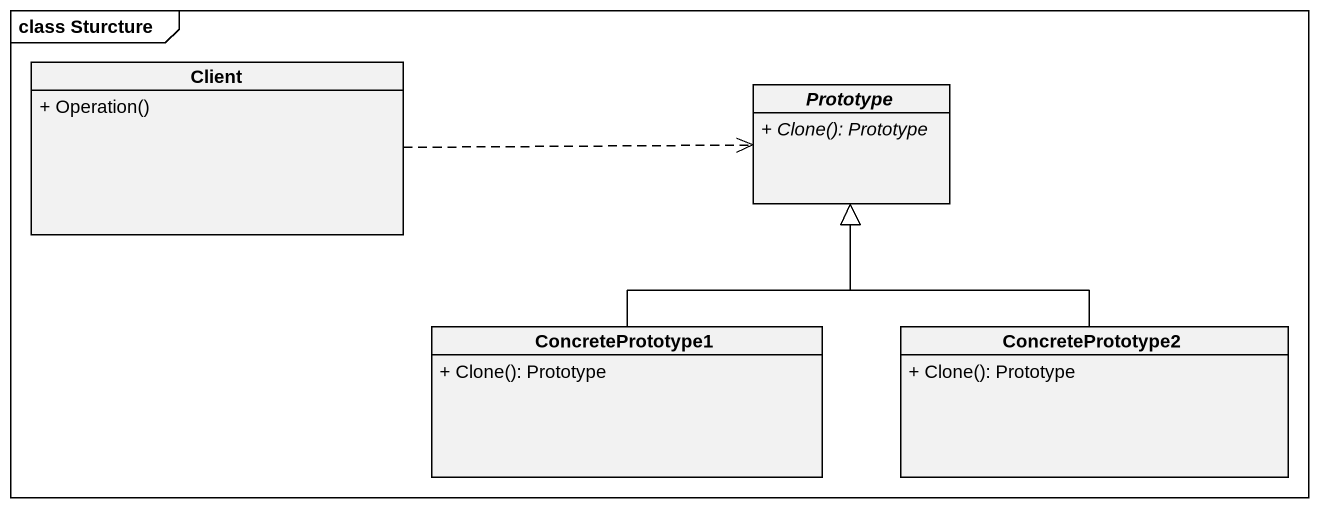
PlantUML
@startuml
mainframe class Sturcture
hide circle
hide empty members
skinparam classAttributeIconSize 0
class Client {
  + Operation()
}
abstract class Prototype {
  {abstract} + Clone(): Prototype
}
class ConcretePrototype1 {
  + Clone(): Prototype
}
class ConcretePrototype2 {
  + Clone(): Prototype
}
Client .right.> Prototype
ConcretePrototype1 -up-|> Prototype
ConcretePrototype2 -up-|> Prototype
@enduml
